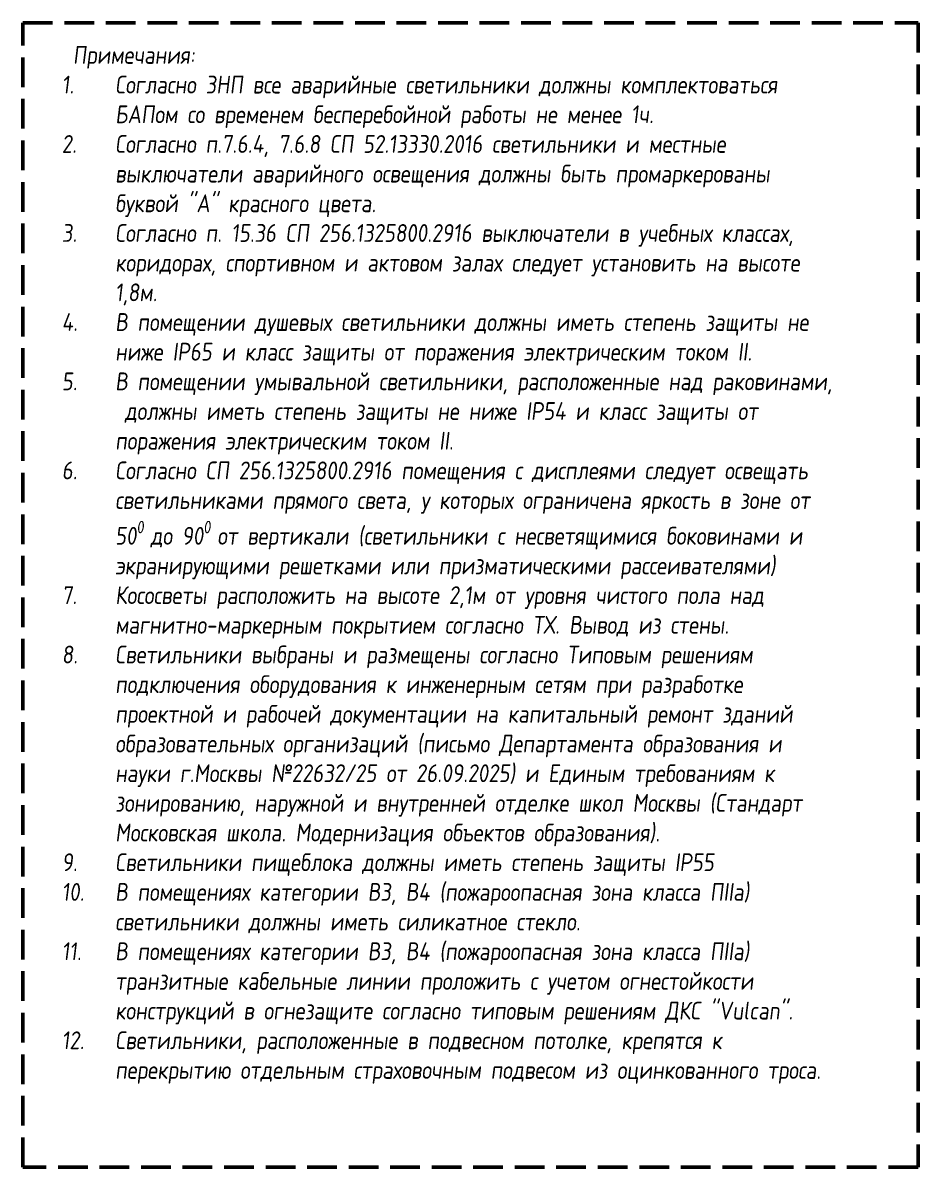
# Model space of a CAD drawing. Header units: millimetres. Extents: x -342894 to 539294, y -36007 to 135936.
# Drawn here: x 156105 to 163652, y -36007 to -26366 of the extents above; entities that cross this region are included whole.
import ezdxf

# ---------------------------------------------------------------- set-up
doc = ezdxf.new("R2010")
doc.units = ezdxf.units.MM
doc.linetypes.add('GOST2.303 4', pattern=[7, 5, -2, 0])
doc.layers.add('_ЭОМ_ГЗ_пояс', color=6, linetype='GOST2.303 4', lineweight=53)
doc.layers.add('_ЭОМ_СХЕМА_ТЕКСТ-2', color=51, linetype='Continuous', lineweight=25)
doc.styles.add('ISOCUPER', font='isocpeur.ttf', dxfattribs={"width": 0.85, "oblique": 7})

msp = doc.modelspace()

# ---------------------------------------------------------------- linework, layer by layer
at = {"layer": '_ЭОМ_ГЗ_пояс', "ltscale": 50}
msp.add_lwpolyline([(163652.4, -36007.1), (156105.4, -36007.1), (156105.4, -26365.9), (163652.4, -26365.9)], close=True, dxfattribs=at)

# ---------------------------------------------------------------- texts
at = {"layer": '_ЭОМ_СХЕМА_ТЕКСТ-2', "color": 0, "ltscale": 100, "insert": (156283.8, -26560.9), "char_height": 150, "width": 6662.124, "attachment_point": 1, "style": 'ISOCUPER'}
msp.add_mtext('\\A1;   Примечания: \\P\\pi-450,l600,t600;1.^IСогласно ЗНП все аварийные светильники должны комплектоваться БАПом со временем бесперебойной работы не менее 1ч.\\P2.^IСогласно п.7.6.4, 7.6.8 СП 52.13330.2016 светильники и местные выключатели аварийного освещения должны быть промаркерованы буквой "А" красного цвета.\\P3.^IСогласно п. 15.36 СП 256.1325800.2916 выключатели в учебных классах, коридорах, спортивном и актовом залах следует установить на высоте 1,8м.\\P4.^IВ помещении душевых светильники должны иметь степень защиты не ниже IP65 и класс защиты от поражения электрическим током II.\\P5.^IВ помещении умывальной светильники, расположенные над раковинами,  должны иметь степень защиты не ниже IP54 и класс защиты от поражения электрическим током II.\\P6.^IСогласно СП 256.1325800.2916 помещения с дисплеями следует освещать  светильниками прямого света, у которых ограничена яркость в зоне от 50{\\H0.7x;\\S0 ^ ;}до 90{\\H0.7x;\\S0 ^ ;}от вертикали (светильники с несветящимися боковинами и экранирующими решетками или призматическими рассеивателями)\\P7.^IКососветы расположить на высоте 2,1м от уровня чистого пола над магнитно-маркерным покрытием согласно ТХ. Вывод из стены.\\P8.^IСветильники выбраны и размещены согласно Типовым решениям подключения оборудования к инженерным сетям при разработке проектной и рабочей документации на капитальный ремонт зданий образовательных организаций (письмо Департамента образования и науки г.Москвы №22632/25 от 26.09.2025) и Единым требованиям к зонированию, наружной и внутренней отделке школ Москвы (Стандарт Московская школа. Модернизация объектов образования).\\P9.^IСветильники пищеблока должны иметь степень защиты IP55\\P10.^IВ помещениях категории В3, В4 (пожароопасная зона класса ПIIа) светильники должны иметь силикатное стекло.\\P11.^IВ помещениях категории В3, В4 (пожароопасная зона класса ПIIа) транзитные кабельные линии проложить с учетом огнестойкости конструкций в огнезащите согласно типовым решениям ДКС "Vulcan". \\P12.^IСветильники, расположенные в подвесном потолке, крепятся к перекрытию отдельным страховочным подвесом из оцинкованного троса.', dxfattribs=at)

doc.saveas('drawing.dxf')
